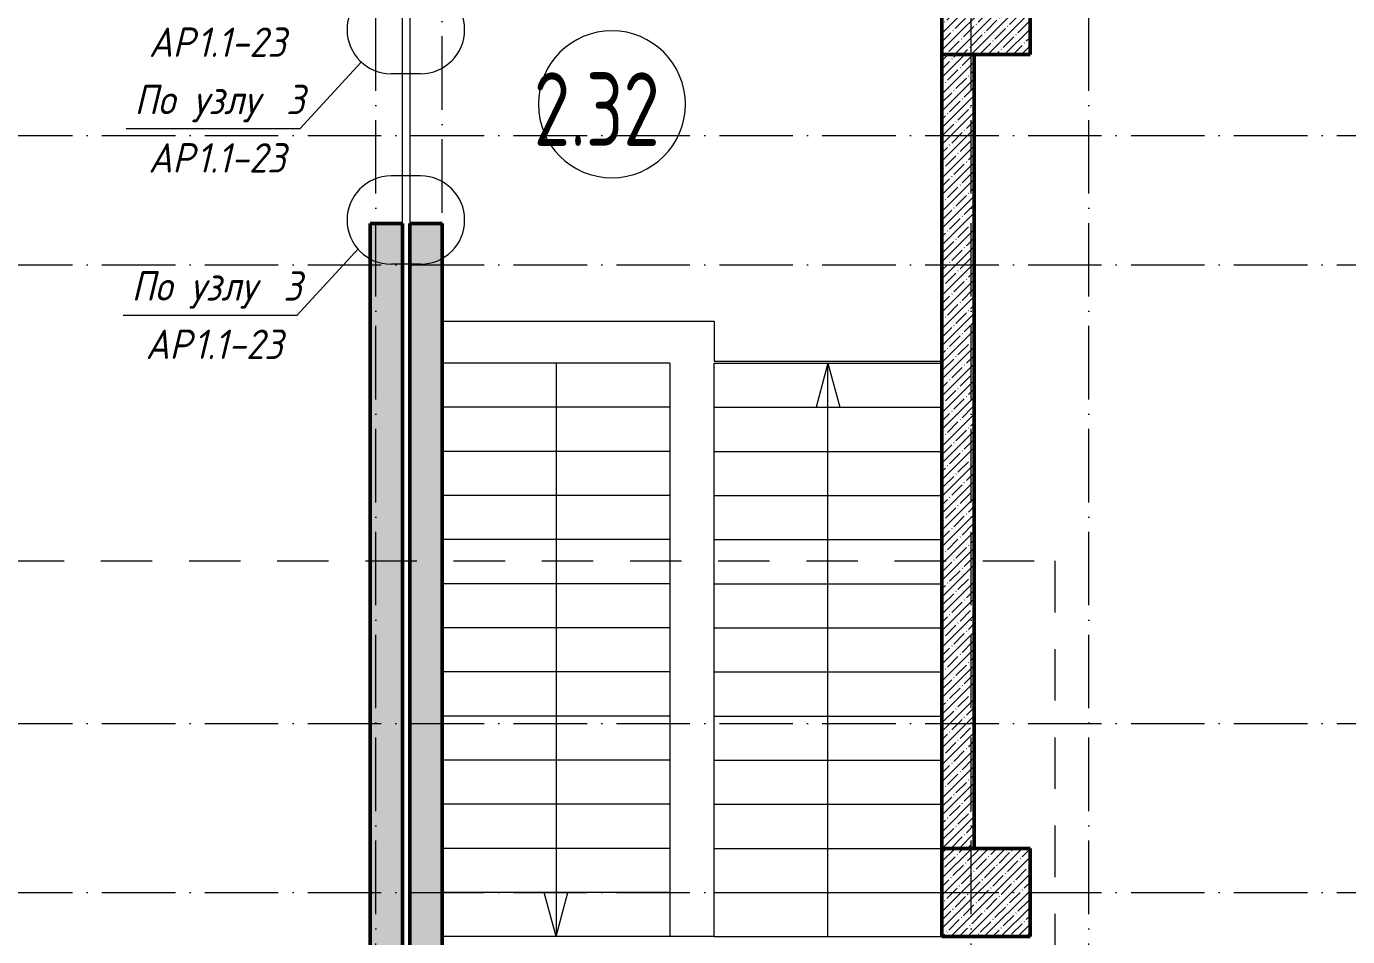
# Model space of a CAD drawing. Header units: millimetres. Extents: x -6064 to 178764, y -5836 to 29924.
# Drawn here: x 35932 to 44920, y 16700 to 22891 of the extents above; entities that cross this region are included whole.
import ezdxf

# ---------------------------------------------------------------- set-up
doc = ezdxf.new("R2010")
doc.units = ezdxf.units.MM
doc.linetypes.add('01 Штриховая _4 мм_', pattern=[600, 350, -250])
doc.linetypes.add('50_200_ШТРИХ_1Т_ш5_п1_п1_', pattern=[700, 500, -100, 0, -100])
for name, color, linetype, lineweight in [('A-AREA-IDEN', 7, 'Continuous', 9), ('A-DETL-2', 7, 'Continuous', 5), ('A-FLOR', 7, 'Continuous', 9), ('A-WALL-3', 7, 'Continuous', 50), ('A-WALL-PATT-1', 7, 'Continuous', 5), ('G-ANNO-SYMB-1', 7, '01 Штриховая _4 мм_', 9), ('G-ANNO-TEXT', 7, 'Continuous', 9), ('S-COLS', 7, 'Continuous', 9), ('S-COLS-1', 7, 'Continuous', 5), ('S-COLS-2', 7, 'Continuous', 50), ('S-STRS-1', 7, 'Continuous', 9), ('S-STRS-ANNO', 7, 'Continuous', 5), ('Оси-1', 7, '50_200_ШТРИХ_1Т_ш5_п1_п1_', 9)]:
    doc.layers.add(name, color=color, linetype=linetype, lineweight=lineweight)
doc.styles.add('ISOCPEUR_I_2', font='isocpeui.ttf', dxfattribs={"width": 0.9, "height": 200})
doc.styles.add('СПДС', font='ГОСТ тип А.ttf', dxfattribs={"width": 0.9})
pattern_1 = [(45, (0, 0), (-57.02463, 57.02463), []), (45, (57.025, 0), (-57.02463, 57.02463), [100.806, -20.161, 3.353, -16.808])]

# ---------------------------------------------------------------- blocks, each defined once
blk = doc.blocks.new('Колонна_Несущая_Прямоугольное сечение - 600х600-V19-АР1_1_Кладочный план 2 этажа')
at = {"layer": 'S-COLS-1'}
h = blk.add_hatch(dxfattribs=at)
h.set_pattern_fill('FP_29', color=256, style=0, pattern_type=2)
h.set_pattern_definition([(45, (-42460, -17000), (-57.02463, 57.02463), []), (45, (-42402.975, -17000), (-57.02463, 57.02463), [100.806, -20.161, 3.353, -16.808])])
h.paths.add_polyline_path([(-300, -300), (300, -300), (300, 300), (-300, 300), (-300, 238.8)], flags=0)
at = {"layer": 'S-COLS-2'}
for p, q in [((300, 300), (-300, 300)), ((-300, 300), (-300, -300)), ((300, -300), (300, 300)), ((-300, -300), (300, -300))]:
    blk.add_line(p, q, dxfattribs=at)
blk = doc.blocks.new('Колонна_Несущая_Прямоугольное сечение - 600х600-V20-АР1_1_Кладочный план 2 этажа')
at = {"layer": 'S-COLS-1'}
h = blk.add_hatch(dxfattribs=at)
h.set_pattern_fill('FP_30', color=256, style=0, pattern_type=2)
h.set_pattern_definition([(45, (-42460, -23000), (-57.02463, 57.02463), []), (45, (-42402.975, -23000), (-57.02463, 57.02463), [100.806, -20.161, 3.353, -16.808])])
h.paths.add_polyline_path([(-300, -300), (300, -300), (300, 300), (-300, 300)], flags=0)
at = {"layer": 'S-COLS-2'}
for p, q in [((300, 300), (-300, 300)), ((-300, 300), (-300, -300)), ((300, -300), (300, 300)), ((-300, -300), (300, -300))]:
    blk.add_line(p, q, dxfattribs=at)
blk = doc.blocks.new('Марка_Помещения - Номер-25198446-Объем проектирования 2 этажа')
at = {"layer": 'A-AREA-IDEN'}
for start, end in [(360, 180), (180, 360)]:
    blk.add_arc((0, 0), 2.5, start, end, dxfattribs=at)

msp = doc.modelspace()

# ---------------------------------------------------------------- hatches: boundary and pattern name
at = {"layer": 'A-WALL-PATT-1'}
h = msp.add_hatch(dxfattribs=at)
h.set_pattern_fill('FP_7', color=256, style=0, pattern_type=2)
h.set_pattern_definition(pattern_1)
h.paths.add_polyline_path([(38490, 13600), (38490, 21550), (38270, 21550), (38270, 13600)], flags=0)
h.paths.add_polyline_path([(38490, 23000), (38490, 23400), (38270, 23400), (38270, 23000)], flags=0)
h = msp.add_hatch(dxfattribs=at)
h.set_pattern_fill('FP_7', color=256, style=0, pattern_type=2)
h.set_pattern_definition(pattern_1)
h.paths.add_polyline_path([(38760, 10230), (38760, 11200), (38540, 11200), (38540, 10230)], flags=0)
h.paths.add_polyline_path([(38540, 13600), (38760, 13600), (38760, 21550), (38540, 21550), (38540, 17238.8)], flags=0)
h.paths.add_polyline_path([(38760, 23000), (38760, 23400), (38540, 23400), (38540, 23000)], flags=0)
h = msp.add_hatch(dxfattribs=at)
h.set_pattern_fill('FP_7', color=256, style=0, pattern_type=2)
h.set_pattern_definition(pattern_1)
h.paths.add_polyline_path([(42380, 17300), (42380, 22700), (42160, 22700), (42160, 17300)], flags=0)

# ---------------------------------------------------------------- linework, layer by layer
at = {"layer": 'A-DETL-2'}
for p, q in [((37791.2, 22193.2), (38210.3, 22648.4)), ((38613.6, 22569.1), (38413.6, 22569.1)), ((37791.2, 22193.2), (36611.2, 22193.2)), ((38613.6, 21873.7), (38413.6, 21873.7)), ((37771.5, 20925), (38190.7, 21380.2)), ((38613.6, 21273.7), (38413.6, 21273.7)), ((37771.5, 20925), (36591.5, 20925))]:
    msp.add_line(p, q, dxfattribs=at)
for centre, start, end in [((38413.6, 22869.1), 90, 180), ((38613.6, 22869.1), 0, 90), ((38413.6, 22869.1), 180, 270), ((38613.6, 22869.1), 270, 0), ((38413.6, 21573.7), 90, 180), ((38613.6, 21573.7), 0, 90), ((38413.6, 21573.7), 180, 270), ((38613.6, 21573.7), 270, 0)]:
    msp.add_arc(centre, 300, start, end, dxfattribs=at)
at = {"layer": 'A-FLOR'}
for p, q in [((38490.2, 10310), (38490.2, 23620)), ((38540, 23000), (38540, 21550)), ((38760, 20885), (40610, 20885)), ((40610, 20885), (40610, 20615)), ((40610, 20615), (42160, 20615))]:
    msp.add_line(p, q, dxfattribs=at)
at = {"layer": 'A-WALL-3'}
for p, q in [((42160, 22700), (42160, 17300)), ((42380, 17300), (42380, 22700)), ((38270, 21550), (38270, 15200)), ((38490, 21550), (38270, 21550)), ((38490, 13600), (38490, 21550)), ((38760, 21550), (38540, 21550)), ((38540, 21550), (38540, 13600)), ((38760, 15200), (38760, 21550))]:
    msp.add_line(p, q, dxfattribs=at)
at = {"layer": 'G-ANNO-SYMB-1'}
for p, q in [((-4961.6, 19254.7), (42928.2, 19254.7)), ((42928.2, 19254.7), (42928.2, 12383.3))]:
    msp.add_line(p, q, dxfattribs=at)
at = {"layer": 'S-STRS-1'}
for p, q in [((40310, 20600), (38760, 20600)), ((40310, 20600), (38760, 20600)), ((40310, 20600), (40310, 20300)), ((40610, 20600), (42160, 20600)), ((40610, 20300), (40610, 20600)), ((40310, 20300), (38760, 20300)), ((40310, 20300), (38760, 20300)), ((40310, 20300), (40310, 20000)), ((40610, 20000), (40610, 20300)), ((40610, 20300), (42160, 20300)), ((40610, 20300), (42160, 20300)), ((40310, 20000), (38760, 20000)), ((40310, 20000), (38760, 20000)), ((40310, 20000), (40310, 19700)), ((40610, 19700), (40610, 20000)), ((40610, 20000), (42160, 20000)), ((40610, 20000), (42160, 20000)), ((40310, 19700), (38760, 19700)), ((40310, 19700), (38760, 19700)), ((40310, 19700), (40310, 19400)), ((40610, 19400), (40610, 19700)), ((40610, 19700), (42160, 19700)), ((40610, 19700), (42160, 19700)), ((40310, 19400), (38760, 19400)), ((40310, 19400), (38760, 19400)), ((40310, 19400), (40310, 19100)), ((40610, 19100), (40610, 19400)), ((40610, 19400), (42160, 19400)), ((40610, 19400), (42160, 19400)), ((40310, 19100), (38760, 19100)), ((40310, 19100), (38760, 19100)), ((40310, 19100), (40310, 18800)), ((40610, 18800), (40610, 19100)), ((40610, 19100), (42160, 19100)), ((40610, 19100), (42160, 19100)), ((40310, 18800), (38760, 18800)), ((40310, 18800), (38760, 18800)), ((40310, 18800), (40310, 18500)), ((40610, 18500), (40610, 18800)), ((40610, 18800), (42160, 18800)), ((40610, 18800), (42160, 18800)), ((40310, 18500), (38760, 18500)), ((40310, 18500), (38760, 18500)), ((40310, 18500), (40310, 18200)), ((40610, 18200), (40610, 18500)), ((40610, 18500), (42160, 18500)), ((40610, 18500), (42160, 18500)), ((40310, 18200), (38760, 18200)), ((40310, 18200), (38760, 18200)), ((40310, 18200), (40310, 17900)), ((40610, 17900), (40610, 18200)), ((40610, 18200), (42160, 18200)), ((40610, 18200), (42160, 18200)), ((40310, 17900), (38760, 17900)), ((40310, 17900), (38760, 17900)), ((40310, 17900), (40310, 17600)), ((40610, 17600), (40610, 17900)), ((40610, 17900), (42160, 17900)), ((40610, 17900), (42160, 17900)), ((40310, 17600), (38760, 17600)), ((40310, 17600), (38760, 17600)), ((40310, 17600), (40310, 17300)), ((40610, 17300), (40610, 17600)), ((40610, 17600), (42160, 17600)), ((40610, 17600), (42160, 17600)), ((40310, 17300), (38760, 17300)), ((40310, 17300), (38760, 17300)), ((40310, 17300), (40310, 17000)), ((40610, 17000), (40610, 17300)), ((40610, 17300), (42160, 17300)), ((40610, 17300), (42160, 17300)), ((40310, 17000), (38760, 17000)), ((40310, 17000), (38760, 17000)), ((40310, 17000), (40310, 16700)), ((40610, 16700), (40610, 17000)), ((40610, 17000), (42160, 17000)), ((40610, 17000), (42160, 17000)), ((40310, 16700), (38760, 16700)), ((40310, 16700), (38760, 16700)), ((40610, 16700), (40310, 16700)), ((40610, 16700), (42160, 16700)), ((40610, 16700), (42160, 16700))]:
    msp.add_line(p, q, dxfattribs=at)
at = {"layer": 'S-STRS-ANNO'}
for p, q in [((39535, 20600), (39535, 20300)), ((41385, 20600), (41304.6, 20300)), ((41385, 20300), (41385, 20600)), ((41385, 20600), (41465.4, 20300)), ((39535, 20300), (39535, 20000)), ((41385, 20000), (41385, 20300)), ((39535, 20000), (39535, 19700)), ((41385, 19700), (41385, 20000)), ((39535, 19700), (39535, 19400)), ((41385, 19400), (41385, 19700)), ((39535, 19400), (39535, 19100)), ((41385, 19100), (41385, 19400)), ((39535, 19100), (39535, 18800)), ((41385, 18800), (41385, 19100)), ((39535, 18800), (39535, 18500)), ((41385, 18500), (41385, 18800)), ((39535, 18500), (39535, 18200)), ((41385, 18200), (41385, 18500)), ((39535, 18200), (39535, 17900)), ((41385, 17900), (41385, 18200)), ((39535, 17900), (39535, 17600)), ((41385, 17600), (41385, 17900)), ((39535, 17600), (39535, 17300)), ((41385, 17300), (41385, 17600)), ((39535, 17300), (39535, 17000)), ((41385, 17000), (41385, 17300)), ((39535, 16700), (39454.6, 17000)), ((39535, 17000), (39535, 16700)), ((39535, 16700), (39615.4, 17000)), ((41385, 16700), (41385, 17000))]:
    msp.add_line(p, q, dxfattribs=at)
at = {"layer": 'Оси-1'}
for p, q in [((38310, -4150), (38310, 28636.9)), ((38760, -2880), (38760, 28636.9)), ((42360, -4150), (42360, 28636.9)), ((43160, -4150), (43160, 28636.9)), ((-4160, 22150), (125951.6, 22150)), ((-4160, 21270), (125951.6, 21270)), ((-4160, 18150), (125951.6, 18150)), ((-4160, 17000), (125951.6, 17000))]:
    msp.add_line(p, q, dxfattribs=at)

# ---------------------------------------------------------------- block references
at = {"layer": 'A-AREA-IDEN', "xscale": 199.9999999999999, "yscale": 199.9999999999999, "zscale": 199.9999999999999}
msp.add_blockref('Марка_Помещения - Номер-25198446-Объем проектирования 2 этажа', (39915.1, 22361.1), dxfattribs=at)
at = {"layer": 'S-COLS'}
for name, p in [('Колонна_Несущая_Прямоугольное сечение - 600х600-V20-АР1_1_Кладочный план 2 этажа', (42460, 23000)), ('Колонна_Несущая_Прямоугольное сечение - 600х600-V19-АР1_1_Кладочный план 2 этажа', (42460, 17000))]:
    msp.add_blockref(name, p, dxfattribs=at)

# ---------------------------------------------------------------- texts
at = {"layer": 'A-AREA-IDEN', "insert": (39383.7, 22578.2), "char_height": 500, "width": 1327.594, "attachment_point": 1, "style": 'СПДС'}
msp.add_mtext('2.32', dxfattribs=at)
at = {"layer": 'G-ANNO-TEXT', "char_height": 200, "attachment_point": 1, "style": 'ISOCPEUR_I_2'}
for s, insert, width in [('АР', (36764.9, 22883.6), 396.835), ('1.1-23', (37092.3, 22883.6), 779.24), ('По', (36667.4, 22493.6), 346.329), ('\\fISOCPEUR|b0|i1|c204|p34|;\\W.9; ', (36953.1, 22493.6), 137.089), (' 3', (37584.2, 22493.6), 295.823), ('узлу', (37066.2, 22493.6), 627.721), ('АР', (36762.6, 22096.7), 396.835), ('1.1-23', (37090.1, 22096.7), 779.24), ('По', (36647.7, 21225.4), 346.329), ('\\fISOCPEUR|b0|i1|c204|p34|;\\W.9; ', (36933.5, 21225.4), 137.089), (' 3', (37564.5, 21225.4), 295.823), ('узлу', (37046.6, 21225.4), 627.721), ('АР', (36743, 20828.6), 396.835), ('1.1-23', (37070.4, 20828.6), 779.24)]:
    msp.add_mtext(s, dxfattribs=dict(at, insert=insert, width=width))

doc.saveas('drawing.dxf')
